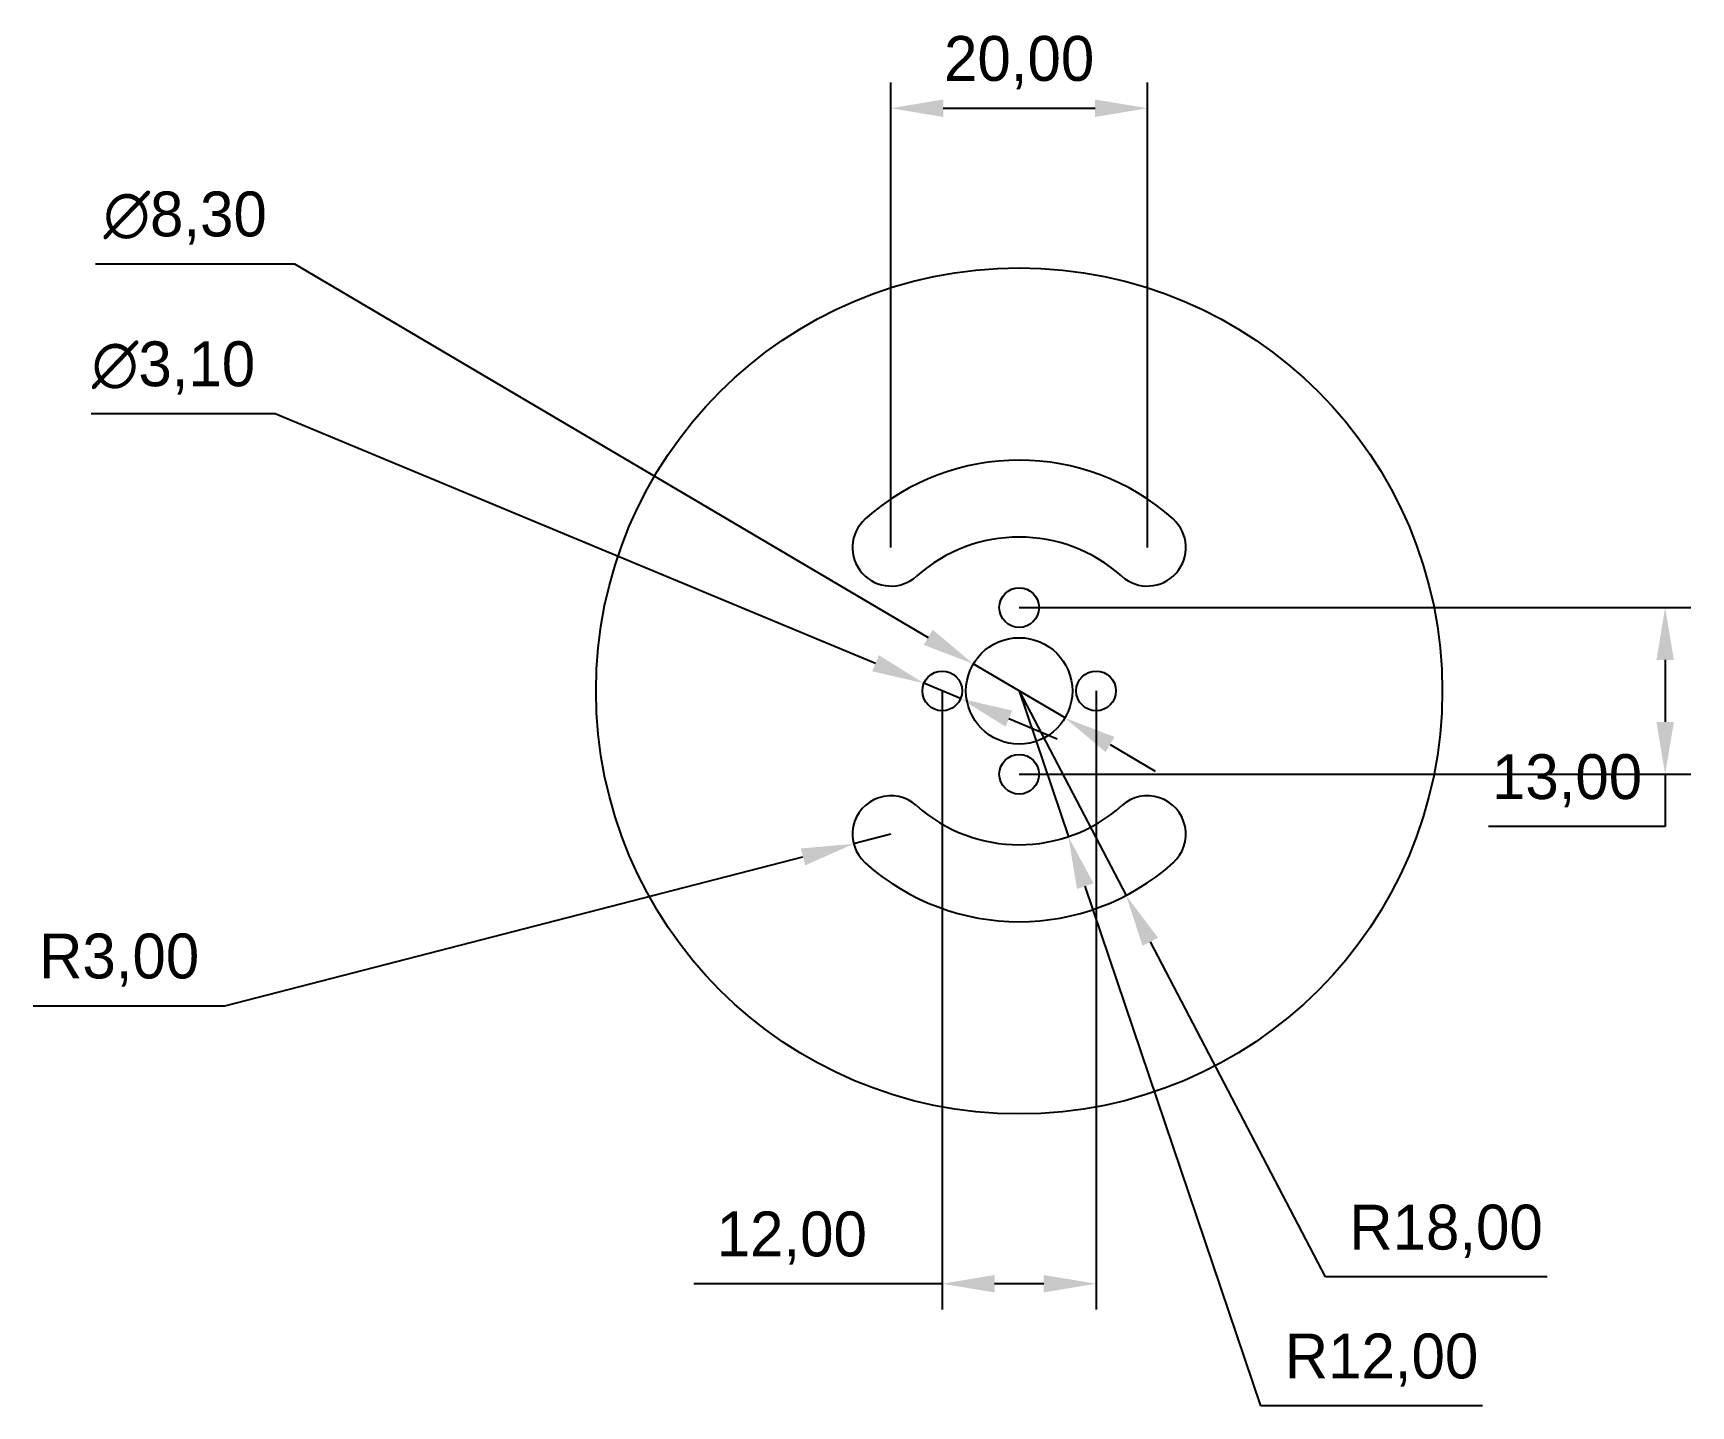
# Paper-space layout '_前视' of a CAD drawing. Header units: millimetres. Extents: x -77 to 52, y -56 to 51.
import ezdxf

# ---------------------------------------------------------------- set-up
doc = ezdxf.new("R2010")
doc.units = ezdxf.units.MM
doc.header["$PDSIZE"] = -1
doc.dimstyles.new('ISO-25', dxfattribs={"dimtxt": 2.5, "dimasz": 2.5, "dimexe": 1.25, "dimexo": 0.625, "dimtad": 1, "dimtxsty": 'Standard', "dimcen": 2.5, "dimadec": 0, "dimazin": 0, "dimtfac": 1, "dimtmove": 0, "dimatfit": 3, "dimfxl": 1, "dimarcsym": 0})

# ---------------------------------------------------------------- blocks, each defined once
blk = doc.blocks.new('*D15')
at = {"color": 0, "lineweight": -2, "transparency": 16777216}
for p, q in [((0, 6.5), (52.38, 6.5)), ((50.38, 2.42), (50.38, -2.42)), ((0, -6.5), (52.38, -6.5)), ((50.38, -6.5), (50.38, -10.58)), ((50.38, -10.58), (36.61, -10.58))]:
    blk.add_line(p, q, dxfattribs=at)
at = {"color": 0, "transparency": 16777216}
for points in [[(49.7, 2.42), (51.06, 2.42), (50.38, 6.5)], [(49.7, -2.42), (51.06, -2.42), (50.38, -6.5)]]:
    blk.add_solid(points, dxfattribs=at)
at = {"layer": 'Defpoints', "color": 0, "transparency": 16777216}
for p in [(0, 6.5), (0, -6.5), (50.38, -6.5)]:
    blk.add_point(p, dxfattribs=at)
at = {"color": 0, "transparency": 16777216, "insert": (42.73, -7.01), "char_height": 3.5, "attachment_point": 5}
blk.add_mtext('13,00', dxfattribs=at)
blk = doc.blocks.new('*D16')
at = {"color": 0, "lineweight": -2, "transparency": 16777216}
for p, q in [((-6, 0), (-6, -48.24)), ((6, 0), (6, -48.24)), ((-6, -46.24), (-25.38, -46.24)), ((1.92, -46.24), (-1.92, -46.24))]:
    blk.add_line(p, q, dxfattribs=at)
at = {"color": 0, "transparency": 16777216}
for points in [[(-1.92, -45.56), (-1.92, -46.92), (-6, -46.24)], [(1.92, -45.56), (1.92, -46.92), (6, -46.24)]]:
    blk.add_solid(points, dxfattribs=at)
at = {"layer": 'Defpoints', "color": 0, "transparency": 16777216}
for p in [(-6, 0), (6, 0), (-6, -46.24)]:
    blk.add_point(p, dxfattribs=at)
at = {"color": 0, "transparency": 16777216, "insert": (-17.73, -42.68), "char_height": 3.5, "attachment_point": 5}
blk.add_mtext('12,00', dxfattribs=at)
blk = doc.blocks.new('*D17')
at = {"color": 0, "lineweight": -2, "transparency": 16777216}
for p, q in [((-72.04, 33.32), (-56.52, 33.32)), ((-56.52, 33.32), (-7.09, 4.18)), ((3.58, -2.11), (-3.58, 2.11)), ((7.09, -4.18), (10.6, -6.25))]:
    blk.add_line(p, q, dxfattribs=at)
at = {"color": 0, "transparency": 16777216}
for points in [[(-6.74, 4.77), (-7.44, 3.59), (-3.58, 2.11)], [(7.44, -3.59), (6.74, -4.77), (3.58, -2.11)]]:
    blk.add_solid(points, dxfattribs=at)
at = {"layer": 'Defpoints', "color": 0, "transparency": 16777216}
for p in [(-3.58, 2.11), (3.58, -2.11)]:
    blk.add_point(p, dxfattribs=at)
at = {"color": 0, "transparency": 16777216, "insert": (-65.04, 36.88), "char_height": 3.5, "attachment_point": 5}
blk.add_mtext('∅8,30', dxfattribs=at)
blk = doc.blocks.new('*D18')
at = {"color": 0, "lineweight": -2, "transparency": 16777216}
for p, q in [((-72.36, 21.63), (-58.01, 21.63)), ((-58.01, 21.63), (-11.2, 2.16)), ((-4.57, -0.6), (-7.43, 0.6)), ((-0.8, -2.16), (2.97, -3.73))]:
    blk.add_line(p, q, dxfattribs=at)
at = {"color": 0, "transparency": 16777216}
for points in [[(-10.94, 2.79), (-11.46, 1.53), (-7.43, 0.6)], [(-0.54, -1.53), (-1.06, -2.79), (-4.57, -0.6)]]:
    blk.add_solid(points, dxfattribs=at)
at = {"layer": 'Defpoints', "color": 0, "transparency": 16777216}
for p in [(-7.43, 0.6), (-4.57, -0.6)]:
    blk.add_point(p, dxfattribs=at)
at = {"color": 0, "transparency": 16777216, "insert": (-65.95, 25.19), "char_height": 3.5, "attachment_point": 5}
blk.add_mtext('∅3,10', dxfattribs=at)
blk = doc.blocks.new('*D19')
at = {"color": 0, "lineweight": -2, "transparency": 16777216}
for p, q in [((-10, -11.18), (-12.91, -11.93)), ((-61.96, -24.57), (-16.86, -12.95)), ((-76.9, -24.57), (-61.96, -24.57))]:
    blk.add_line(p, q, dxfattribs=at)
at = {"color": 0, "transparency": 16777216}
blk.add_solid([(-17.03, -12.29), (-16.69, -13.61), (-12.91, -11.93)], dxfattribs=at)
at = {"layer": 'Defpoints', "color": 0, "transparency": 16777216}
for p in [(-10, -11.18), (-12.91, -11.93)]:
    blk.add_point(p, dxfattribs=at)
at = {"color": 0, "transparency": 16777216, "insert": (-70.19, -21), "char_height": 3.5, "attachment_point": 5}
blk.add_mtext('R3,00', dxfattribs=at)
blk = doc.blocks.new('*D20')
at = {"color": 0, "lineweight": -2, "transparency": 16777216}
for p, q in [((0, 0), (3.84, -11.37)), ((18.86, -55.77), (5.15, -15.23)), ((36.14, -55.77), (18.86, -55.77))]:
    blk.add_line(p, q, dxfattribs=at)
at = {"color": 0, "transparency": 16777216}
blk.add_solid([(5.8, -15.01), (4.51, -15.45), (3.84, -11.37)], dxfattribs=at)
at = {"layer": 'Defpoints', "color": 0, "transparency": 16777216}
for p in [(0, 0), (3.84, -11.37)]:
    blk.add_point(p, dxfattribs=at)
at = {"color": 0, "transparency": 16777216, "insert": (28.26, -52.2), "char_height": 3.5, "attachment_point": 5}
blk.add_mtext('R12,00', dxfattribs=at)
blk = doc.blocks.new('*D21')
at = {"color": 0, "lineweight": -2, "transparency": 16777216}
for p, q in [((0, 0), (8.34, -15.95)), ((23.89, -45.71), (10.23, -19.57)), ((41.17, -45.71), (23.89, -45.71))]:
    blk.add_line(p, q, dxfattribs=at)
at = {"color": 0, "transparency": 16777216}
blk.add_solid([(10.83, -19.25), (9.62, -19.88), (8.34, -15.95)], dxfattribs=at)
at = {"layer": 'Defpoints', "color": 0, "transparency": 16777216}
for p in [(0, 0), (8.34, -15.95)]:
    blk.add_point(p, dxfattribs=at)
at = {"color": 0, "transparency": 16777216, "insert": (33.29, -42.15), "char_height": 3.5, "attachment_point": 5}
blk.add_mtext('R18,00', dxfattribs=at)
blk = doc.blocks.new('*D22')
at = {"color": 0, "lineweight": -2, "transparency": 16777216}
for p, q in [((-10, 11.18), (-10, 47.45)), ((10, 11.18), (10, 47.45)), ((-5.92, 45.45), (5.92, 45.45))]:
    blk.add_line(p, q, dxfattribs=at)
at = {"color": 0, "transparency": 16777216}
for points in [[(-5.92, 46.13), (-5.92, 44.77), (-10, 45.45)], [(5.92, 46.13), (5.92, 44.77), (10, 45.45)]]:
    blk.add_solid(points, dxfattribs=at)
at = {"layer": 'Defpoints', "color": 0, "transparency": 16777216}
for p in [(10, 45.45), (-10, 11.18), (10, 11.18)]:
    blk.add_point(p, dxfattribs=at)
at = {"color": 0, "transparency": 16777216, "insert": (0, 49.01), "char_height": 3.5, "attachment_point": 5}
blk.add_mtext('20,00', dxfattribs=at)

psp = doc.layouts.new('_前视')

# ---------------------------------------------------------------- linework, layer by layer
at = {"color": 7, "linetype": 'Continuous', "lineweight": 25}
for centre, radius in [((0, 0), 33), ((0, 6.5), 1.55), ((0, 0), 4.15), ((-6, 0), 1.55), ((6, 0), 1.55), ((0, -6.5), 1.55)]:
    psp.add_circle(centre, radius, dxfattribs=at)
for centre, radius, start, end in [((0, 0), 18, 48.18969, 131.81031), ((-10, 11.18), 3, 131.81031, 311.81031), ((10, 11.18), 3, 228.18969, 48.18969), ((0, 0), 12, 48.18969, 131.81031), ((-10, -11.18), 3, 48.18969, 228.18969), ((0, 0), 12, 228.18969, 311.81031), ((10, -11.18), 3, 311.81031, 131.81031), ((0, 0), 18, 228.18969, 311.81031)]:
    psp.add_arc(centre, radius, start, end, dxfattribs=at)

# ---------------------------------------------------------------- dimensions: what is measured, and where the dimension line sits
for base, p1, p2, picture, middle in [((10, 45.445), (-10, 11.18), (10, 11.18), '*D22', (0, 49.011)), ((-6, -46.244), (6, 0), (-6, 0), '*D16', (-17.729, -42.678))]:
    dim = psp.add_linear_dim(base=base, p1=p1, p2=p2, dimstyle='ISO-25', override={"dimtxt": 3.5, "dimasz": 4.08, "dimexe": 2, "dimexo": 0, "dimgap": 1.524, "dimtih": 1, "dimtoh": 1, "dimzin": 0, "dimadec": 2, "dimtzin": 0})
    dim.commit()
    dim.dimension.update_dxf_attribs({"geometry": picture, "text_midpoint": middle})
for p1, p2, picture, middle in [((3.575, -2.107), (-3.575, 2.107), '*D17', (-65.039, 33.316)), ((-4.569, -0.595), (-7.431, 0.595), '*D18', (-65.947, 21.626))]:
    dim = psp.add_diameter_dim_2p(p1=p1, p2=p2, dimstyle='ISO-25', override={"dimtxt": 3.5, "dimasz": 4.08, "dimexe": 2, "dimexo": 0, "dimgap": 1.524, "dimtih": 1, "dimtoh": 1, "dimzin": 0, "dimadec": 2, "dimtzin": 0})
    dim.commit()
    dim.dimension.update_dxf_attribs({"geometry": picture, "text_midpoint": middle, "dimtype": 163})
dim = psp.add_linear_dim(base=(50.383, -6.5), p1=(0, 6.5), p2=(0, -6.5), angle=90, dimstyle='ISO-25', override={"dimtxt": 3.5, "dimasz": 4.08, "dimexe": 2, "dimexo": 0, "dimgap": 1.524, "dimtih": 1, "dimtoh": 1, "dimzin": 0, "dimadec": 2, "dimtzin": 0})
dim.commit()
dim.dimension.update_dxf_attribs({"geometry": '*D15', "text_midpoint": (42.734, -7.014)})
for center, mpoint, picture, middle in [((0, 0), (3.845, -11.367), '*D20', (28.261, -55.765)), ((0, 0), (8.337, -15.953), '*D21', (33.29, -45.714)), ((-10, -11.18), (-12.905, -11.929), '*D19', (-61.956, -24.57))]:
    dim = psp.add_radius_dim(center=center, mpoint=mpoint, dimstyle='ISO-25', override={"dimtxt": 3.5, "dimasz": 4.08, "dimexe": 2, "dimexo": 0, "dimgap": 1.524, "dimtih": 1, "dimtoh": 1, "dimzin": 0, "dimadec": 2, "dimtzin": 0})
    dim.commit()
    dim.dimension.update_dxf_attribs({"geometry": picture, "text_midpoint": middle, "dimtype": 164})

doc.saveas('drawing.dxf')
